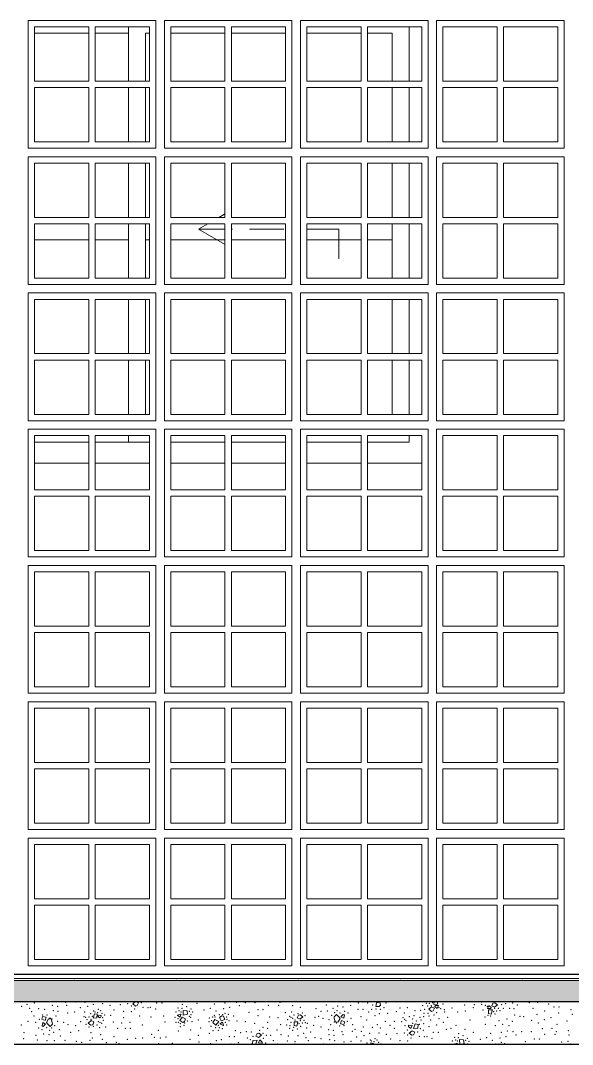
# Model space of a CAD drawing. Header units: metres. Extents: x -67.2 to -32.8, y -0.2 to 5.
# Drawn here: x -62.672 to -61.374, y -0.165 to 2.24 of the extents above; entities that cross this region are included whole.
import ezdxf

# ---------------------------------------------------------------- set-up
doc = ezdxf.new("R2010")
doc.units = ezdxf.units.M
doc.header["$MEASUREMENT"] = 0
for name, color, linetype, lineweight in [('Janelas Archicad_Caneta_No__241', 7, 'Continuous', 13), ('Janelas Archicad_Caneta_No__3', 7, 'Continuous', 25), ('Janelas Archicad_Caneta_No__43', 44, 'Continuous', 0), ('LAJES.EST_Caneta_No__241', 7, 'Continuous', 13), ('LAJES.EST_Caneta_No__3', 7, 'Continuous', 25)]:
    doc.layers.add(name, color=color, linetype=linetype, lineweight=lineweight)
for name, color, linetype, lineweight, true_color in [('Janelas Archicad_Caneta_No__9', 7, 'Continuous', 5, 0x020202), ('Janelas Archicad_Caneta_No__97', 7, 'Continuous', 5, 0x6b6b6b), ('LAJES.EST_Caneta_No__95', 7, 'Continuous', 0, 0xaeaeae), ('LAJES.EST_Caneta_No__97', 7, 'Continuous', 5, 0x6b6b6b)]:
    doc.layers.add(name, color=color, linetype=linetype, lineweight=lineweight, true_color=true_color)
doc.layers.add('LAJES.EST', color=7, linetype='Continuous')

# ---------------------------------------------------------------- blocks, each defined once
blk = doc.blocks.new('*X1')
at = {"layer": 'LAJES.EST_Caneta_No__241', "color": 7, "linetype": 'Continuous', "lineweight": 13}
for p, q in [((-62.4026, -0.065), (-62.4084, -0.0697)), ((-62.402, -0.0747), (-62.4084, -0.0697)), ((-62.3998, -0.065), (-62.3949, -0.0673)), ((-62.3949, -0.0673), (-62.398, -0.0737)), ((-61.8349, -0.0671), (-61.8369, -0.0756)), ((-61.8349, -0.0671), (-61.8276, -0.0656)), ((-61.8276, -0.0656), (-61.8262, -0.0725)), ((-61.7008, -0.0707), (-61.6994, -0.065)), ((-61.6921, -0.0701), (-61.7008, -0.0707)), ((-61.6919, -0.065), (-61.6921, -0.0701)), ((-61.5645, -0.0742), (-61.5614, -0.0678)), ((-61.5614, -0.0678), (-61.5573, -0.0668)), ((-61.5578, -0.0774), (-61.551, -0.0718)), ((-61.5573, -0.0668), (-61.551, -0.0718)), ((-62.5011, -0.103), (-62.4985, -0.0927)), ((-62.492, -0.0941), (-62.4985, -0.0927)), ((-62.492, -0.0941), (-62.4924, -0.1025)), ((-62.4902, -0.0988), (-62.4895, -0.0962)), ((-62.4895, -0.0962), (-62.4832, -0.0965)), ((-62.398, -0.0737), (-62.402, -0.0747)), ((-62.3034, -0.097), (-62.3033, -0.0957)), ((-62.3033, -0.0957), (-62.2952, -0.0934)), ((-62.2952, -0.0934), (-62.2969, -0.1008)), ((-62.2894, -0.0964), (-62.2897, -0.085)), ((-62.2802, -0.0855), (-62.2897, -0.085)), ((-62.2792, -0.0938), (-62.2894, -0.0964)), ((-62.2802, -0.0855), (-62.2792, -0.0938)), ((-62.0218, -0.1025), (-62.0187, -0.0961)), ((-62.0187, -0.0961), (-62.0146, -0.0951)), ((-62.0146, -0.0951), (-62.0083, -0.1001)), ((-61.9349, -0.0998), (-61.9291, -0.0942)), ((-61.9291, -0.0942), (-61.923, -0.1005)), ((-61.9188, -0.0996), (-61.9133, -0.0945)), ((-61.9133, -0.0945), (-61.9107, -0.0955)), ((-61.9107, -0.0955), (-61.9122, -0.1034)), ((-61.8289, -0.0758), (-61.8369, -0.0756)), ((-61.8262, -0.0725), (-61.8289, -0.0758)), ((-61.7058, -0.0766), (-61.7126, -0.0822)), ((-61.7063, -0.0872), (-61.7126, -0.0822)), ((-61.7022, -0.0862), (-61.7063, -0.0872)), ((-61.7058, -0.0766), (-61.6992, -0.0798)), ((-61.6992, -0.0798), (-61.7022, -0.0862)), ((-61.6982, -0.076), (-61.6975, -0.0734)), ((-61.6924, -0.0807), (-61.6982, -0.076)), ((-61.6975, -0.0734), (-61.6896, -0.0737)), ((-61.6896, -0.0737), (-61.6924, -0.0807)), ((-61.5741, -0.0803), (-61.5712, -0.0733)), ((-61.5661, -0.0806), (-61.5741, -0.0803)), ((-61.5719, -0.0922), (-61.5716, -0.0839)), ((-61.5719, -0.0922), (-61.5654, -0.0936)), ((-61.5716, -0.0839), (-61.5629, -0.0833)), ((-61.5712, -0.0733), (-61.5654, -0.078)), ((-61.5654, -0.078), (-61.5661, -0.0806)), ((-61.5629, -0.0833), (-61.5654, -0.0936)), ((-61.5578, -0.0774), (-61.5645, -0.0742)), ((-62.6201, -0.0992), (-62.6224, -0.1055)), ((-62.6139, -0.1084), (-62.6224, -0.1055)), ((-62.6211, -0.1213), (-62.6197, -0.1135)), ((-62.6201, -0.0992), (-62.6119, -0.1007)), ((-62.6197, -0.1135), (-62.6131, -0.1172)), ((-62.6131, -0.1172), (-62.6186, -0.1223)), ((-62.6119, -0.1007), (-62.6139, -0.1084)), ((-62.6064, -0.1049), (-62.611, -0.1129)), ((-62.6088, -0.1164), (-62.611, -0.1129)), ((-62.6027, -0.1227), (-62.6088, -0.1164)), ((-62.6004, -0.1045), (-62.6064, -0.1049)), ((-62.5969, -0.1171), (-62.6027, -0.1227)), ((-62.5974, -0.1129), (-62.6004, -0.1045)), ((-62.5974, -0.1129), (-62.5969, -0.1171)), ((-62.5061, -0.1089), (-62.5129, -0.1145)), ((-62.5066, -0.1195), (-62.5129, -0.1145)), ((-62.5025, -0.1185), (-62.5066, -0.1195)), ((-62.5061, -0.1089), (-62.4994, -0.1121)), ((-62.4994, -0.1121), (-62.5025, -0.1185)), ((-62.4924, -0.1025), (-62.5011, -0.103)), ((-62.4861, -0.1021), (-62.4902, -0.0988)), ((-62.4861, -0.1021), (-62.4834, -0.1011)), ((-62.4822, -0.098), (-62.4834, -0.1011)), ((-62.4822, -0.098), (-62.4832, -0.0965)), ((-62.2969, -0.1008), (-62.3034, -0.097)), ((-62.2922, -0.101), (-62.2976, -0.1089)), ((-62.2906, -0.1129), (-62.2976, -0.1089)), ((-62.2922, -0.101), (-62.2846, -0.1045)), ((-62.2867, -0.1112), (-62.2906, -0.1129)), ((-62.2846, -0.1045), (-62.2867, -0.1112)), ((-62.2199, -0.1135), (-62.2154, -0.1064)), ((-62.2199, -0.1135), (-62.2128, -0.1199)), ((-62.2154, -0.1064), (-62.2059, -0.1108)), ((-62.2059, -0.1108), (-62.2128, -0.1199)), ((-62.2045, -0.1016), (-62.1986, -0.0976)), ((-62.2007, -0.109), (-62.2045, -0.1016)), ((-62.2032, -0.1168), (-62.1973, -0.1122)), ((-62.1956, -0.1201), (-62.2032, -0.1168)), ((-62.2007, -0.109), (-62.1916, -0.1063)), ((-62.1986, -0.0976), (-62.1946, -0.0988)), ((-62.1973, -0.1122), (-62.1946, -0.1192)), ((-62.1946, -0.1192), (-62.1956, -0.1201)), ((-62.1946, -0.0988), (-62.1916, -0.1063)), ((-62.0292, -0.1204), (-62.0289, -0.1121)), ((-62.0289, -0.1121), (-62.0202, -0.1116)), ((-62.0202, -0.1116), (-62.0227, -0.1219)), ((-62.0151, -0.1057), (-62.0218, -0.1025)), ((-62.0151, -0.1057), (-62.0083, -0.1001)), ((-61.9345, -0.1039), (-61.9349, -0.0998)), ((-61.9345, -0.1039), (-61.9315, -0.1123)), ((-61.9315, -0.1123), (-61.9255, -0.112)), ((-61.9255, -0.112), (-61.9209, -0.104)), ((-61.923, -0.1005), (-61.9209, -0.104)), ((-61.92, -0.1162), (-61.9179, -0.1085)), ((-61.9118, -0.1176), (-61.92, -0.1162)), ((-61.9122, -0.1034), (-61.9188, -0.0996)), ((-61.9179, -0.1085), (-61.9095, -0.1114)), ((-61.9118, -0.1176), (-61.9095, -0.1114)), ((-61.7603, -0.1225), (-61.7597, -0.1199)), ((-61.7597, -0.1199), (-61.7517, -0.1203)), ((-61.7484, -0.1272), (-61.7442, -0.1165)), ((-61.7377, -0.1179), (-61.7442, -0.1165)), ((-61.7377, -0.1179), (-61.738, -0.1263)), ((-62.6186, -0.1223), (-62.6211, -0.1213)), ((-62.119, -0.1457), (-62.1159, -0.1393)), ((-62.1159, -0.1393), (-62.1118, -0.1383)), ((-62.1123, -0.1489), (-62.1055, -0.1433)), ((-62.1118, -0.1383), (-62.1055, -0.1433)), ((-62.0292, -0.1204), (-62.0227, -0.1219)), ((-61.7545, -0.1273), (-61.7603, -0.1225)), ((-61.7517, -0.1327), (-61.7586, -0.1383)), ((-61.7522, -0.1433), (-61.7586, -0.1383)), ((-61.7517, -0.1203), (-61.7545, -0.1273)), ((-61.7481, -0.1423), (-61.7522, -0.1433)), ((-61.7517, -0.1327), (-61.7451, -0.1359)), ((-61.738, -0.1263), (-61.7484, -0.1272)), ((-61.7451, -0.1359), (-61.7481, -0.1423)), ((-62.1264, -0.1637), (-62.1261, -0.1553)), ((-62.1264, -0.1637), (-62.1203, -0.165)), ((-62.1261, -0.1553), (-62.1156, -0.1544)), ((-62.1156, -0.1544), (-62.1199, -0.165)), ((-62.1123, -0.1489), (-62.119, -0.1457)), ((-62.1123, -0.1613), (-62.1095, -0.1543)), ((-62.1044, -0.1617), (-62.1123, -0.1613)), ((-62.1095, -0.1543), (-62.1037, -0.1591)), ((-62.1037, -0.1591), (-62.1044, -0.1617)), ((-61.8496, -0.165), (-61.8487, -0.1613)), ((-61.8422, -0.1627), (-61.8487, -0.1613)), ((-61.8422, -0.1627), (-61.8423, -0.165)), ((-61.8398, -0.165), (-61.8397, -0.1648)), ((-61.8397, -0.1648), (-61.8349, -0.165)), ((-61.6535, -0.165), (-61.6534, -0.1643)), ((-61.6534, -0.1643), (-61.6454, -0.162)), ((-61.6454, -0.162), (-61.6461, -0.165)), ((-61.6395, -0.165), (-61.6399, -0.1536)), ((-61.6304, -0.1541), (-61.6399, -0.1536)), ((-61.6294, -0.1624), (-61.6395, -0.165)), ((-61.6304, -0.1541), (-61.6294, -0.1624))]:
    blk.add_line(p, q, dxfattribs=at)
for p in [(-62.6567, -0.0705), (-62.6395, -0.0673), (-62.5661, -0.0659), (-62.5417, -0.0655), (-62.5205, -0.0658), (-62.5013, -0.0703), (-62.4791, -0.0694), (-62.4373, -0.0713), (-62.4199, -0.0692), (-62.3883, -0.067), (-62.3517, -0.0678), (-62.3399, -0.0678), (-62.292, -0.0708), (-62.2571, -0.0679), (-62.2165, -0.07), (-62.1913, -0.0675), (-62.164, -0.0662), (-62.1435, -0.0665), (-62.1212, -0.0665), (-62.0625, -0.0661), (-61.9535, -0.0721), (-61.8781, -0.0675), (-61.8674, -0.0651), (-61.8557, -0.0674), (-61.8132, -0.0674), (-61.7185, -0.0684), (-61.7112, -0.0681), (-61.7035, -0.0665), (-61.6788, -0.0698), (-61.6278, -0.0719), (-61.6056, -0.0715), (-61.5887, -0.0651), (-61.5878, -0.0706), (-61.5413, -0.0713), (-61.532, -0.0693), (-61.5151, -0.0672), (-61.504, -0.0721), (-61.4758, -0.0668), (-61.4564, -0.0661), (-61.4309, -0.0698), (-62.6698, -0.0757), (-62.6505, -0.0802), (-62.6457, -0.0876), (-62.6294, -0.0805), (-62.62, -0.0958), (-62.6156, -0.0824), (-62.6097, -0.0954), (-62.597, -0.0733), (-62.595, -0.0853), (-62.5846, -0.075), (-62.5837, -0.087), (-62.564, -0.0732), (-62.5612, -0.0906), (-62.5448, -0.0889), (-62.5316, -0.0787), (-62.5214, -0.0883), (-62.5144, -0.0755), (-62.5075, -0.0927), (-62.4998, -0.0859), (-62.497, -0.0884), (-62.491, -0.09), (-62.4889, -0.0827), (-62.4838, -0.0856), (-62.4802, -0.0914), (-62.4744, -0.0954), (-62.4618, -0.0727), (-62.4521, -0.0838), (-62.43, -0.0873), (-62.4118, -0.0882), (-62.4115, -0.0743), (-62.404, -0.0812), (-62.3845, -0.0775), (-62.3724, -0.0783), (-62.3666, -0.0778), (-62.3544, -0.0818), (-62.3068, -0.0883), (-62.3017, -0.0793), (-62.2992, -0.0858), (-62.2947, -0.0885), (-62.2927, -0.0803), (-62.2819, -0.0758), (-62.2751, -0.087), (-62.2717, -0.0815), (-62.2714, -0.095), (-62.2673, -0.0887), (-62.2408, -0.0841), (-62.2263, -0.0803), (-62.2125, -0.0863), (-62.2049, -0.0948), (-62.1972, -0.0948), (-62.1946, -0.081), (-62.1918, -0.0916), (-62.1835, -0.0943), (-62.1804, -0.078), (-62.1575, -0.0737), (-62.1354, -0.0897), (-62.1141, -0.0832), (-62.1022, -0.0831), (-62.0899, -0.0728), (-62.0655, -0.0728), (-62.0496, -0.0905), (-62.035, -0.0889), (-62.0325, -0.0739), (-62.0291, -0.0955), (-62.02, -0.0924), (-62.0146, -0.0778), (-62.0098, -0.091), (-61.9772, -0.0808), (-61.9654, -0.0869), (-61.9508, -0.0866), (-61.9403, -0.0961), (-61.9376, -0.0801), (-61.9333, -0.0904), (-61.9279, -0.0854), (-61.9265, -0.0749), (-61.9213, -0.0911), (-61.9143, -0.0768), (-61.9101, -0.0867), (-61.9024, -0.0909), (-61.8962, -0.073), (-61.8788, -0.0821), (-61.8667, -0.082), (-61.854, -0.0887), (-61.8464, -0.0822), (-61.8446, -0.0722), (-61.8367, -0.0812), (-61.8285, -0.0925), (-61.8265, -0.0822), (-61.8177, -0.0787), (-61.8091, -0.0917), (-61.7883, -0.0879), (-61.7804, -0.0792), (-61.7698, -0.0913), (-61.7624, -0.0788), (-61.7447, -0.0856), (-61.7316, -0.0846), (-61.7268, -0.0739), (-61.7239, -0.0919), (-61.7223, -0.0827), (-61.7152, -0.0742), (-61.7142, -0.0916), (-61.7064, -0.0736), (-61.7, -0.0953), (-61.6935, -0.0901), (-61.6887, -0.0788), (-61.6846, -0.0807), (-61.6758, -0.0834), (-61.6749, -0.0889), (-61.6579, -0.0792), (-61.6448, -0.0888), (-61.6264, -0.0866), (-61.6076, -0.0784), (-61.5848, -0.0842), (-61.5791, -0.0733), (-61.575, -0.0752), (-61.5602, -0.0875), (-61.5572, -0.0804), (-61.5565, -0.0936), (-61.5524, -0.0859), (-61.5485, -0.0798), (-61.5452, -0.0856), (-61.5368, -0.0801), (-61.5225, -0.0798), (-61.5119, -0.0809), (-61.5103, -0.0958), (-61.4672, -0.0798), (-61.458, -0.0938), (-61.4403, -0.0863), (-61.4182, -0.0765), (-61.4069, -0.091), (-61.4061, -0.0765), (-61.378, -0.0832), (-61.3748, -0.094), (-62.6705, -0.1195), (-62.6545, -0.1102), (-62.6405, -0.0983), (-62.6362, -0.1132), (-62.628, -0.1061), (-62.6028, -0.1025), (-62.5978, -0.105), (-62.589, -0.0983), (-62.5852, -0.1104), (-62.5709, -0.1131), (-62.5608, -0.1182), (-62.5311, -0.1115), (-62.5231, -0.0993), (-62.5188, -0.1008), (-62.518, -0.1177), (-62.5155, -0.1066), (-62.5115, -0.1005), (-62.5067, -0.1059), (-62.5037, -0.0988), (-62.4921, -0.1191), (-62.489, -0.1111), (-62.4849, -0.1131), (-62.4815, -0.1156), (-62.4791, -0.1021), (-62.4773, -0.1079), (-62.4603, -0.0963), (-62.454, -0.1125), (-62.4347, -0.1142), (-62.4299, -0.1016), (-62.4148, -0.1127), (-62.392, -0.098), (-62.3854, -0.1188), (-62.3652, -0.1005), (-62.3354, -0.0982), (-62.3324, -0.1121), (-62.3088, -0.1015), (-62.3068, -0.1129), (-62.3023, -0.1042), (-62.3009, -0.1126), (-62.2968, -0.1164), (-62.2882, -0.1202), (-62.286, -0.1144), (-62.28, -0.1095), (-62.2755, -0.0989), (-62.2725, -0.1008), (-62.2687, -0.1113), (-62.2543, -0.1073), (-62.229, -0.1113), (-62.2279, -0.1029), (-62.2229, -0.1092), (-62.2207, -0.1006), (-62.2162, -0.0968), (-62.2151, -0.1002), (-62.1909, -0.1129), (-62.1875, -0.1), (-62.1875, -0.1191), (-62.1868, -0.1055), (-62.182, -0.109), (-62.171, -0.0977), (-62.163, -0.1096), (-62.1435, -0.1112), (-62.1218, -0.115), (-62.1135, -0.0973), (-62.0914, -0.113), (-62.0865, -0.1004), (-62.0672, -0.1021), (-62.0609, -0.1183), (-62.0468, -0.1192), (-62.044, -0.1067), (-62.0397, -0.099), (-62.0366, -0.1131), (-62.0363, -0.1015), (-62.0323, -0.1035), (-62.0268, -0.1074), (-62.0175, -0.1158), (-62.0145, -0.1087), (-62.0097, -0.1141), (-62.0057, -0.108), (-62.0032, -0.0969), (-62.0025, -0.1138), (-61.9981, -0.1153), (-61.9829, -0.1198), (-61.9795, -0.1008), (-61.971, -0.0986), (-61.961, -0.1038), (-61.9466, -0.1064), (-61.9428, -0.1186), (-61.9341, -0.1119), (-61.9291, -0.1144), (-61.9039, -0.1107), (-61.8956, -0.1037), (-61.8913, -0.1185), (-61.872, -0.0996), (-61.8584, -0.1076), (-61.8386, -0.0971), (-61.833, -0.1186), (-61.8146, -0.1108), (-61.8032, -0.1197), (-61.7936, -0.1102), (-61.7765, -0.1116), (-61.773, -0.1021), (-61.7692, -0.1056), (-61.7656, -0.1092), (-61.7577, -0.0999), (-61.7502, -0.1149), (-61.7499, -0.1047), (-61.7473, -0.0973), (-61.7416, -0.1094), (-61.7342, -0.1176), (-61.7332, -0.1011), (-61.7303, -0.1074), (-61.724, -0.0994), (-61.724, -0.116), (-61.712, -0.0979), (-61.7076, -0.1077), (-61.6937, -0.1194), (-61.688, -0.1041), (-61.6783, -0.113), (-61.6683, -0.1015), (-61.6485, -0.1196), (-61.6152, -0.1073), (-61.5801, -0.1007), (-61.5797, -0.1175), (-61.5729, -0.0963), (-61.5669, -0.0979), (-61.5473, -0.1087), (-61.5383, -0.1173), (-61.5282, -0.1051), (-61.5157, -0.1107), (-61.4983, -0.0991), (-61.4892, -0.0994), (-61.4706, -0.1079), (-61.4549, -0.1141), (-61.4405, -0.1066), (-61.4248, -0.1019), (-61.4106, -0.1175), (-61.3878, -0.1096), (-62.6637, -0.137), (-62.6356, -0.1438), (-62.6294, -0.1259), (-62.6218, -0.1302), (-62.6175, -0.14), (-62.6106, -0.1257), (-62.6053, -0.1419), (-62.6039, -0.1315), (-62.5986, -0.1264), (-62.5943, -0.1367), (-62.5916, -0.1207), (-62.581, -0.1302), (-62.5546, -0.136), (-62.5427, -0.1209), (-62.5352, -0.1321), (-62.5115, -0.1236), (-62.5066, -0.1368), (-62.5012, -0.1222), (-62.4862, -0.1257), (-62.484, -0.1418), (-62.4716, -0.124), (-62.4438, -0.1272), (-62.4261, -0.1269), (-62.4142, -0.1269), (-62.3637, -0.1409), (-62.3478, -0.132), (-62.3012, -0.1331), (-62.2964, -0.1234), (-62.2724, -0.1312), (-62.2538, -0.1434), (-62.2484, -0.126), (-62.2283, -0.1388), (-62.2247, -0.1221), (-62.22, -0.1324), (-62.2134, -0.1254), (-62.2071, -0.1318), (-62.2068, -0.1203), (-62.2049, -0.1252), (-62.1974, -0.1281), (-62.1668, -0.1328), (-62.1546, -0.1368), (-62.1415, -0.1348), (-62.1294, -0.1355), (-62.1099, -0.1318), (-62.1023, -0.1387), (-62.102, -0.1248), (-62.0939, -0.1438), (-62.0912, -0.1273), (-62.084, -0.1432), (-62.0691, -0.1308), (-62.0594, -0.1418), (-62.0395, -0.1266), (-62.0389, -0.1209), (-62.0323, -0.1319), (-62.0302, -0.1246), (-62.0215, -0.1287), (-62.0138, -0.1219), (-62.0068, -0.1391), (-61.9998, -0.1262), (-61.9897, -0.1359), (-61.9657, -0.1235), (-61.9481, -0.1299), (-61.9472, -0.1419), (-61.9368, -0.1315), (-61.9348, -0.1436), (-61.9222, -0.1214), (-61.9163, -0.1345), (-61.9142, -0.1418), (-61.9119, -0.1211), (-61.8919, -0.1341), (-61.8861, -0.1293), (-61.8707, -0.1344), (-61.866, -0.124), (-61.8646, -0.1441), (-61.8515, -0.1389), (-61.8448, -0.1247), (-61.8293, -0.138), (-61.8265, -0.1263), (-61.812, -0.1413), (-61.7935, -0.1269), (-61.7874, -0.1399), (-61.7701, -0.1378), (-61.7685, -0.1204), (-61.7626, -0.1309), (-61.7617, -0.1429), (-61.7385, -0.1356), (-61.7325, -0.1278), (-61.7255, -0.132), (-61.7117, -0.1229), (-61.7018, -0.1364), (-61.69, -0.1364), (-61.671, -0.1293), (-61.6598, -0.1269), (-61.6422, -0.1394), (-61.6276, -0.1297), (-61.6073, -0.1365), (-61.5667, -0.1386), (-61.5561, -0.121), (-61.5415, -0.1361), (-61.5276, -0.1334), (-61.5237, -0.1204), (-61.5142, -0.1348), (-61.5077, -0.1423), (-61.4937, -0.1351), (-61.4714, -0.1351), (-61.4458, -0.1278), (-61.4401, -0.1414), (-61.4226, -0.127), (-61.4157, -0.1414), (-61.4127, -0.1347), (-61.384, -0.1323), (-61.3827, -0.1425), (-62.6645, -0.1516), (-62.6324, -0.1546), (-62.61, -0.1563), (-62.5925, -0.1562), (-62.5784, -0.1447), (-62.5679, -0.1555), (-62.5407, -0.1578), (-62.5285, -0.1596), (-62.5087, -0.1554), (-62.503, -0.1498), (-62.48, -0.153), (-62.4701, -0.1607), (-62.4526, -0.1463), (-62.4469, -0.1599), (-62.4408, -0.1631), (-62.4213, -0.1526), (-62.4011, -0.1507), (-62.3851, -0.1497), (-62.3572, -0.1483), (-62.3477, -0.1628), (-62.3438, -0.1498), (-62.33, -0.1471), (-62.3153, -0.1621), (-62.2741, -0.1528), (-62.2522, -0.1593), (-62.2249, -0.1629), (-62.2116, -0.1563), (-62.2004, -0.1539), (-62.1814, -0.1467), (-62.1777, -0.1638), (-62.1696, -0.1468), (-62.1597, -0.1603), (-62.1386, -0.1496), (-62.1316, -0.1538), (-62.1298, -0.164), (-62.1255, -0.1461), (-62.1014, -0.1507), (-62.0955, -0.1612), (-62.0779, -0.1562), (-62.0682, -0.1635), (-62.0449, -0.1569), (-62.0422, -0.1452), (-62.0267, -0.1637), (-62.0266, -0.1584), (-62.0199, -0.1443), (-62.0007, -0.1488), (-61.9959, -0.1562), (-61.9795, -0.1491), (-61.9702, -0.1644), (-61.9657, -0.151), (-61.9598, -0.164), (-61.9452, -0.1539), (-61.9339, -0.1556), (-61.9113, -0.1592), (-61.895, -0.1575), (-61.8817, -0.1473), (-61.8716, -0.1569), (-61.8577, -0.1613), (-61.85, -0.1545), (-61.8472, -0.157), (-61.8412, -0.1586), (-61.8391, -0.1513), (-61.834, -0.1542), (-61.8303, -0.1599), (-61.8246, -0.164), (-61.8105, -0.1649), (-61.8023, -0.1524), (-61.7802, -0.1559), (-61.762, -0.1568), (-61.7542, -0.1498), (-61.7346, -0.1461), (-61.7225, -0.1468), (-61.7168, -0.1464), (-61.7046, -0.1504), (-61.657, -0.1569), (-61.6519, -0.1479), (-61.6494, -0.1544), (-61.6449, -0.1571), (-61.6429, -0.1489), (-61.6321, -0.1444), (-61.6253, -0.1555), (-61.6219, -0.1501), (-61.6216, -0.1636), (-61.6175, -0.1573), (-61.591, -0.1527), (-61.5765, -0.1489), (-61.5627, -0.1549), (-61.5551, -0.1634), (-61.5474, -0.1634), (-61.5448, -0.1496), (-61.542, -0.1602), (-61.5337, -0.1629), (-61.5306, -0.1466), (-61.4856, -0.1583), (-61.4643, -0.1518), (-61.4523, -0.1517), (-61.3998, -0.1591), (-61.3852, -0.1575), (-61.3793, -0.1641)]:
    blk.add_point(p, dxfattribs=at)

msp = doc.modelspace()

# ---------------------------------------------------------------- hatches: boundary and pattern name
at = {"layer": 'LAJES.EST_Caneta_No__95', "linetype": 'Continuous', "lineweight": 0, "true_color": 0xaeaeae}
msp.add_hatch(color=253, dxfattribs=at).paths.add_polyline_path([(-67.1581, -0.065), (-56.1851, -0.065), (-56.1851, -0.015), (-67.1581, -0.015)])

# ---------------------------------------------------------------- linework, layer by layer
at = {"layer": 'Janelas Archicad_Caneta_No__241', "color": 7, "linetype": 'Continuous', "lineweight": 13}
for p, q in [((-62.5115, 1.2), (-62.639, 1.2)), ((-62.369, 1.2), (-62.4965, 1.2)), ((-62.1915, 1.2), (-62.319, 1.2)), ((-62.049, 1.2), (-62.1765, 1.2)), ((-61.8715, 1.2), (-61.999, 1.2)), ((-61.729, 1.2), (-61.8565, 1.2))]:
    msp.add_line(p, q, dxfattribs=at)
at = {"layer": 'Janelas Archicad_Caneta_No__3', "color": 7, "linetype": 'Continuous', "lineweight": 25}
msp.add_line((-66.514, 0), (-56.574, 0), dxfattribs=at)
at = {"layer": 'Janelas Archicad_Caneta_No__43', "color": 44, "linetype": 'Continuous', "lineweight": 0}
for p, q in [((-62.354, 2.24), (-62.654, 2.24)), ((-62.654, 2.24), (-62.654, 1.94)), ((-62.354, 1.94), (-62.354, 2.24)), ((-62.034, 2.24), (-62.334, 2.24)), ((-62.334, 2.24), (-62.334, 1.94)), ((-62.034, 1.94), (-62.034, 2.24)), ((-61.714, 2.24), (-62.014, 2.24)), ((-62.014, 2.24), (-62.014, 1.94)), ((-61.714, 1.94), (-61.714, 2.24)), ((-61.394, 2.24), (-61.694, 2.24)), ((-61.694, 2.24), (-61.694, 1.94)), ((-61.394, 1.94), (-61.394, 2.24)), ((-62.639, 2.0975), (-62.639, 2.225)), ((-62.639, 2.225), (-62.5115, 2.225)), ((-62.5115, 2.225), (-62.5115, 2.0975)), ((-62.4965, 2.0975), (-62.4965, 2.225)), ((-62.4965, 2.225), (-62.369, 2.225)), ((-62.369, 2.225), (-62.369, 2.0975)), ((-62.319, 2.0975), (-62.319, 2.225)), ((-62.319, 2.225), (-62.1915, 2.225)), ((-62.1915, 2.225), (-62.1915, 2.0975)), ((-62.1765, 2.0975), (-62.1765, 2.225)), ((-62.1765, 2.225), (-62.049, 2.225)), ((-62.049, 2.225), (-62.049, 2.0975)), ((-61.999, 2.0975), (-61.999, 2.225)), ((-61.999, 2.225), (-61.8715, 2.225)), ((-61.8715, 2.225), (-61.8715, 2.0975)), ((-61.8565, 2.0975), (-61.8565, 2.225)), ((-61.8565, 2.225), (-61.729, 2.225)), ((-61.729, 2.225), (-61.729, 2.0975)), ((-61.679, 2.0975), (-61.679, 2.225)), ((-61.679, 2.225), (-61.5515, 2.225)), ((-61.5515, 2.225), (-61.5515, 2.0975)), ((-61.5365, 2.0975), (-61.5365, 2.225)), ((-61.5365, 2.225), (-61.409, 2.225)), ((-61.409, 2.225), (-61.409, 2.0975)), ((-62.5115, 2.0975), (-62.639, 2.0975)), ((-62.369, 2.0975), (-62.4965, 2.0975)), ((-62.1915, 2.0975), (-62.319, 2.0975)), ((-62.049, 2.0975), (-62.1765, 2.0975)), ((-61.8715, 2.0975), (-61.999, 2.0975)), ((-61.729, 2.0975), (-61.8565, 2.0975)), ((-61.5515, 2.0975), (-61.679, 2.0975)), ((-61.409, 2.0975), (-61.5365, 2.0975)), ((-62.639, 1.955), (-62.639, 2.0825)), ((-62.639, 2.0825), (-62.5115, 2.0825)), ((-62.5115, 2.0825), (-62.5115, 1.955)), ((-62.4965, 1.955), (-62.4965, 2.0825)), ((-62.4965, 2.0825), (-62.369, 2.0825)), ((-62.369, 2.0825), (-62.369, 1.955)), ((-62.319, 1.955), (-62.319, 2.0825)), ((-62.319, 2.0825), (-62.1915, 2.0825)), ((-62.1915, 2.0825), (-62.1915, 1.955)), ((-62.1765, 1.955), (-62.1765, 2.0825)), ((-62.1765, 2.0825), (-62.049, 2.0825)), ((-62.049, 2.0825), (-62.049, 1.955)), ((-61.999, 1.955), (-61.999, 2.0825)), ((-61.999, 2.0825), (-61.8715, 2.0825)), ((-61.8715, 2.0825), (-61.8715, 1.955)), ((-61.8565, 1.955), (-61.8565, 2.0825)), ((-61.8565, 2.0825), (-61.729, 2.0825)), ((-61.729, 2.0825), (-61.729, 1.955)), ((-61.679, 1.955), (-61.679, 2.0825)), ((-61.679, 2.0825), (-61.5515, 2.0825)), ((-61.5515, 2.0825), (-61.5515, 1.955)), ((-61.5365, 1.955), (-61.5365, 2.0825)), ((-61.5365, 2.0825), (-61.409, 2.0825)), ((-61.409, 2.0825), (-61.409, 1.955)), ((-62.5115, 1.955), (-62.639, 1.955)), ((-62.369, 1.955), (-62.4965, 1.955)), ((-62.1915, 1.955), (-62.319, 1.955)), ((-62.049, 1.955), (-62.1765, 1.955)), ((-61.8715, 1.955), (-61.999, 1.955)), ((-61.729, 1.955), (-61.8565, 1.955)), ((-61.5515, 1.955), (-61.679, 1.955)), ((-61.409, 1.955), (-61.5365, 1.955)), ((-62.654, 1.94), (-62.354, 1.94)), ((-62.334, 1.94), (-62.034, 1.94)), ((-62.014, 1.94), (-61.714, 1.94)), ((-61.694, 1.94), (-61.394, 1.94)), ((-62.354, 1.92), (-62.654, 1.92)), ((-62.654, 1.92), (-62.654, 1.62)), ((-62.639, 1.7775), (-62.639, 1.905)), ((-62.639, 1.905), (-62.5115, 1.905)), ((-62.5115, 1.905), (-62.5115, 1.7775)), ((-62.4965, 1.7775), (-62.4965, 1.905)), ((-62.4965, 1.905), (-62.369, 1.905)), ((-62.369, 1.905), (-62.369, 1.7775)), ((-62.354, 1.62), (-62.354, 1.92)), ((-62.034, 1.92), (-62.334, 1.92)), ((-62.334, 1.92), (-62.334, 1.62)), ((-62.319, 1.7775), (-62.319, 1.905)), ((-62.319, 1.905), (-62.1915, 1.905)), ((-62.1915, 1.905), (-62.1915, 1.7775)), ((-62.1765, 1.7775), (-62.1765, 1.905)), ((-62.1765, 1.905), (-62.049, 1.905)), ((-62.049, 1.905), (-62.049, 1.7775)), ((-62.034, 1.62), (-62.034, 1.92)), ((-61.714, 1.92), (-62.014, 1.92)), ((-62.014, 1.92), (-62.014, 1.62)), ((-61.999, 1.7775), (-61.999, 1.905)), ((-61.999, 1.905), (-61.8715, 1.905)), ((-61.8715, 1.905), (-61.8715, 1.7775)), ((-61.8565, 1.7775), (-61.8565, 1.905)), ((-61.8565, 1.905), (-61.729, 1.905)), ((-61.729, 1.905), (-61.729, 1.7775)), ((-61.714, 1.62), (-61.714, 1.92)), ((-61.394, 1.92), (-61.694, 1.92)), ((-61.694, 1.92), (-61.694, 1.62)), ((-61.679, 1.7775), (-61.679, 1.905)), ((-61.679, 1.905), (-61.5515, 1.905)), ((-61.5515, 1.905), (-61.5515, 1.7775)), ((-61.5365, 1.7775), (-61.5365, 1.905)), ((-61.5365, 1.905), (-61.409, 1.905)), ((-61.409, 1.905), (-61.409, 1.7775)), ((-61.394, 1.62), (-61.394, 1.92)), ((-62.5115, 1.7775), (-62.639, 1.7775)), ((-62.639, 1.635), (-62.639, 1.7625)), ((-62.639, 1.7625), (-62.5115, 1.7625)), ((-62.5115, 1.7625), (-62.5115, 1.635)), ((-62.369, 1.7775), (-62.4965, 1.7775)), ((-62.4965, 1.635), (-62.4965, 1.7625)), ((-62.4965, 1.7625), (-62.369, 1.7625)), ((-62.369, 1.7625), (-62.369, 1.635)), ((-62.1915, 1.7775), (-62.319, 1.7775)), ((-62.319, 1.635), (-62.319, 1.7625)), ((-62.319, 1.7625), (-62.1915, 1.7625)), ((-62.1915, 1.7625), (-62.1915, 1.635)), ((-62.049, 1.7775), (-62.1765, 1.7775)), ((-62.1765, 1.635), (-62.1765, 1.7625)), ((-62.1765, 1.7625), (-62.049, 1.7625)), ((-62.049, 1.7625), (-62.049, 1.635)), ((-61.8715, 1.7775), (-61.999, 1.7775)), ((-61.999, 1.635), (-61.999, 1.7625)), ((-61.999, 1.7625), (-61.8715, 1.7625)), ((-61.8715, 1.7625), (-61.8715, 1.635)), ((-61.729, 1.7775), (-61.8565, 1.7775)), ((-61.8565, 1.635), (-61.8565, 1.7625)), ((-61.8565, 1.7625), (-61.729, 1.7625)), ((-61.729, 1.7625), (-61.729, 1.635)), ((-61.5515, 1.7775), (-61.679, 1.7775)), ((-61.679, 1.635), (-61.679, 1.7625)), ((-61.679, 1.7625), (-61.5515, 1.7625)), ((-61.5515, 1.7625), (-61.5515, 1.635)), ((-61.409, 1.7775), (-61.5365, 1.7775)), ((-61.5365, 1.635), (-61.5365, 1.7625)), ((-61.5365, 1.7625), (-61.409, 1.7625)), ((-61.409, 1.7625), (-61.409, 1.635)), ((-62.654, 1.62), (-62.354, 1.62)), ((-62.5115, 1.635), (-62.639, 1.635)), ((-62.369, 1.635), (-62.4965, 1.635)), ((-62.334, 1.62), (-62.034, 1.62)), ((-62.1915, 1.635), (-62.319, 1.635)), ((-62.049, 1.635), (-62.1765, 1.635)), ((-62.014, 1.62), (-61.714, 1.62)), ((-61.8715, 1.635), (-61.999, 1.635)), ((-61.729, 1.635), (-61.8565, 1.635)), ((-61.694, 1.62), (-61.394, 1.62)), ((-61.5515, 1.635), (-61.679, 1.635)), ((-61.409, 1.635), (-61.5365, 1.635)), ((-62.354, 1.6), (-62.654, 1.6)), ((-62.654, 1.6), (-62.654, 1.3)), ((-62.354, 1.3), (-62.354, 1.6)), ((-62.034, 1.6), (-62.334, 1.6)), ((-62.334, 1.6), (-62.334, 1.3)), ((-62.034, 1.3), (-62.034, 1.6)), ((-61.714, 1.6), (-62.014, 1.6)), ((-62.014, 1.6), (-62.014, 1.3)), ((-61.714, 1.3), (-61.714, 1.6)), ((-61.394, 1.6), (-61.694, 1.6)), ((-61.694, 1.6), (-61.694, 1.3)), ((-61.394, 1.3), (-61.394, 1.6)), ((-62.639, 1.4575), (-62.639, 1.585)), ((-62.639, 1.585), (-62.5115, 1.585)), ((-62.5115, 1.585), (-62.5115, 1.4575)), ((-62.4965, 1.4575), (-62.4965, 1.585)), ((-62.4965, 1.585), (-62.369, 1.585)), ((-62.369, 1.585), (-62.369, 1.4575)), ((-62.319, 1.4575), (-62.319, 1.585)), ((-62.319, 1.585), (-62.1915, 1.585)), ((-62.1915, 1.585), (-62.1915, 1.4575)), ((-62.1765, 1.4575), (-62.1765, 1.585)), ((-62.1765, 1.585), (-62.049, 1.585)), ((-62.049, 1.585), (-62.049, 1.4575)), ((-61.999, 1.4575), (-61.999, 1.585)), ((-61.999, 1.585), (-61.8715, 1.585)), ((-61.8715, 1.585), (-61.8715, 1.4575)), ((-61.8565, 1.4575), (-61.8565, 1.585)), ((-61.8565, 1.585), (-61.729, 1.585)), ((-61.729, 1.585), (-61.729, 1.4575)), ((-61.679, 1.4575), (-61.679, 1.585)), ((-61.679, 1.585), (-61.5515, 1.585)), ((-61.5515, 1.585), (-61.5515, 1.4575)), ((-61.5365, 1.4575), (-61.5365, 1.585)), ((-61.5365, 1.585), (-61.409, 1.585)), ((-61.409, 1.585), (-61.409, 1.4575)), ((-62.5115, 1.4575), (-62.639, 1.4575)), ((-62.369, 1.4575), (-62.4965, 1.4575)), ((-62.1915, 1.4575), (-62.319, 1.4575)), ((-62.049, 1.4575), (-62.1765, 1.4575)), ((-61.8715, 1.4575), (-61.999, 1.4575)), ((-61.729, 1.4575), (-61.8565, 1.4575)), ((-61.5515, 1.4575), (-61.679, 1.4575)), ((-61.409, 1.4575), (-61.5365, 1.4575)), ((-62.639, 1.315), (-62.639, 1.4425)), ((-62.639, 1.4425), (-62.5115, 1.4425)), ((-62.5115, 1.4425), (-62.5115, 1.315)), ((-62.4965, 1.315), (-62.4965, 1.4425)), ((-62.4965, 1.4425), (-62.369, 1.4425)), ((-62.369, 1.4425), (-62.369, 1.315)), ((-62.319, 1.315), (-62.319, 1.4425)), ((-62.319, 1.4425), (-62.1915, 1.4425)), ((-62.1915, 1.4425), (-62.1915, 1.315)), ((-62.1765, 1.315), (-62.1765, 1.4425)), ((-62.1765, 1.4425), (-62.049, 1.4425)), ((-62.049, 1.4425), (-62.049, 1.315)), ((-61.999, 1.315), (-61.999, 1.4425)), ((-61.999, 1.4425), (-61.8715, 1.4425)), ((-61.8715, 1.4425), (-61.8715, 1.315)), ((-61.8565, 1.315), (-61.8565, 1.4425)), ((-61.8565, 1.4425), (-61.729, 1.4425)), ((-61.729, 1.4425), (-61.729, 1.315)), ((-61.679, 1.315), (-61.679, 1.4425)), ((-61.679, 1.4425), (-61.5515, 1.4425)), ((-61.5515, 1.4425), (-61.5515, 1.315)), ((-61.5365, 1.315), (-61.5365, 1.4425)), ((-61.5365, 1.4425), (-61.409, 1.4425)), ((-61.409, 1.4425), (-61.409, 1.315)), ((-62.654, 1.3), (-62.354, 1.3)), ((-62.5115, 1.315), (-62.639, 1.315)), ((-62.369, 1.315), (-62.4965, 1.315)), ((-62.334, 1.3), (-62.034, 1.3)), ((-62.1915, 1.315), (-62.319, 1.315)), ((-62.049, 1.315), (-62.1765, 1.315)), ((-62.014, 1.3), (-61.714, 1.3)), ((-61.8715, 1.315), (-61.999, 1.315)), ((-61.729, 1.315), (-61.8565, 1.315)), ((-61.694, 1.3), (-61.394, 1.3)), ((-61.5515, 1.315), (-61.679, 1.315)), ((-61.409, 1.315), (-61.5365, 1.315)), ((-62.354, 1.28), (-62.654, 1.28)), ((-62.654, 1.28), (-62.654, 0.98)), ((-62.354, 0.98), (-62.354, 1.28)), ((-62.034, 1.28), (-62.334, 1.28)), ((-62.334, 1.28), (-62.334, 0.98)), ((-62.034, 0.98), (-62.034, 1.28)), ((-61.714, 1.28), (-62.014, 1.28)), ((-62.014, 1.28), (-62.014, 0.98)), ((-61.714, 0.98), (-61.714, 1.28)), ((-61.394, 1.28), (-61.694, 1.28)), ((-61.694, 1.28), (-61.694, 0.98)), ((-61.394, 0.98), (-61.394, 1.28)), ((-62.639, 1.1375), (-62.639, 1.265)), ((-62.639, 1.265), (-62.5115, 1.265)), ((-62.5115, 1.265), (-62.5115, 1.1375)), ((-62.4965, 1.1375), (-62.4965, 1.265)), ((-62.4965, 1.265), (-62.369, 1.265)), ((-62.369, 1.265), (-62.369, 1.1375)), ((-62.319, 1.1375), (-62.319, 1.265)), ((-62.319, 1.265), (-62.1915, 1.265)), ((-62.1915, 1.265), (-62.1915, 1.1375)), ((-62.1765, 1.1375), (-62.1765, 1.265)), ((-62.1765, 1.265), (-62.049, 1.265)), ((-62.049, 1.265), (-62.049, 1.1375)), ((-61.999, 1.1375), (-61.999, 1.265)), ((-61.999, 1.265), (-61.8715, 1.265)), ((-61.8715, 1.265), (-61.8715, 1.1375)), ((-61.8565, 1.1375), (-61.8565, 1.265)), ((-61.8565, 1.265), (-61.729, 1.265)), ((-61.729, 1.265), (-61.729, 1.1375)), ((-61.679, 1.1375), (-61.679, 1.265)), ((-61.679, 1.265), (-61.5515, 1.265)), ((-61.5515, 1.265), (-61.5515, 1.1375)), ((-61.5365, 1.1375), (-61.5365, 1.265)), ((-61.5365, 1.265), (-61.409, 1.265)), ((-61.409, 1.265), (-61.409, 1.1375)), ((-62.5115, 1.1375), (-62.639, 1.1375)), ((-62.369, 1.1375), (-62.4965, 1.1375)), ((-62.1915, 1.1375), (-62.319, 1.1375)), ((-62.049, 1.1375), (-62.1765, 1.1375)), ((-61.8715, 1.1375), (-61.999, 1.1375)), ((-61.729, 1.1375), (-61.8565, 1.1375)), ((-61.5515, 1.1375), (-61.679, 1.1375)), ((-61.409, 1.1375), (-61.5365, 1.1375)), ((-62.639, 0.995), (-62.639, 1.1225)), ((-62.639, 1.1225), (-62.5115, 1.1225)), ((-62.5115, 1.1225), (-62.5115, 0.995)), ((-62.4965, 0.995), (-62.4965, 1.1225)), ((-62.4965, 1.1225), (-62.369, 1.1225)), ((-62.369, 1.1225), (-62.369, 0.995)), ((-62.319, 0.995), (-62.319, 1.1225)), ((-62.319, 1.1225), (-62.1915, 1.1225)), ((-62.1915, 1.1225), (-62.1915, 0.995)), ((-62.1765, 0.995), (-62.1765, 1.1225)), ((-62.1765, 1.1225), (-62.049, 1.1225)), ((-62.049, 1.1225), (-62.049, 0.995)), ((-61.999, 0.995), (-61.999, 1.1225)), ((-61.999, 1.1225), (-61.8715, 1.1225)), ((-61.8715, 1.1225), (-61.8715, 0.995)), ((-61.8565, 0.995), (-61.8565, 1.1225)), ((-61.8565, 1.1225), (-61.729, 1.1225)), ((-61.729, 1.1225), (-61.729, 0.995)), ((-61.679, 0.995), (-61.679, 1.1225)), ((-61.679, 1.1225), (-61.5515, 1.1225)), ((-61.5515, 1.1225), (-61.5515, 0.995)), ((-61.5365, 0.995), (-61.5365, 1.1225)), ((-61.5365, 1.1225), (-61.409, 1.1225)), ((-61.409, 1.1225), (-61.409, 0.995)), ((-62.5115, 0.995), (-62.639, 0.995)), ((-62.369, 0.995), (-62.4965, 0.995)), ((-62.1915, 0.995), (-62.319, 0.995)), ((-62.049, 0.995), (-62.1765, 0.995)), ((-61.8715, 0.995), (-61.999, 0.995)), ((-61.729, 0.995), (-61.8565, 0.995)), ((-61.5515, 0.995), (-61.679, 0.995)), ((-61.409, 0.995), (-61.5365, 0.995)), ((-62.654, 0.98), (-62.354, 0.98)), ((-62.334, 0.98), (-62.034, 0.98)), ((-62.014, 0.98), (-61.714, 0.98)), ((-61.694, 0.98), (-61.394, 0.98)), ((-62.354, 0.96), (-62.654, 0.96)), ((-62.654, 0.96), (-62.654, 0.66)), ((-62.639, 0.8175), (-62.639, 0.945)), ((-62.639, 0.945), (-62.5115, 0.945)), ((-62.5115, 0.945), (-62.5115, 0.8175)), ((-62.4965, 0.8175), (-62.4965, 0.945)), ((-62.4965, 0.945), (-62.369, 0.945)), ((-62.369, 0.945), (-62.369, 0.8175)), ((-62.354, 0.66), (-62.354, 0.96)), ((-62.034, 0.96), (-62.334, 0.96)), ((-62.334, 0.96), (-62.334, 0.66)), ((-62.319, 0.8175), (-62.319, 0.945)), ((-62.319, 0.945), (-62.1915, 0.945)), ((-62.1915, 0.945), (-62.1915, 0.8175)), ((-62.1765, 0.8175), (-62.1765, 0.945)), ((-62.1765, 0.945), (-62.049, 0.945)), ((-62.049, 0.945), (-62.049, 0.8175)), ((-62.034, 0.66), (-62.034, 0.96)), ((-61.714, 0.96), (-62.014, 0.96)), ((-62.014, 0.96), (-62.014, 0.66)), ((-61.999, 0.8175), (-61.999, 0.945)), ((-61.999, 0.945), (-61.8715, 0.945)), ((-61.8715, 0.945), (-61.8715, 0.8175)), ((-61.8565, 0.8175), (-61.8565, 0.945)), ((-61.8565, 0.945), (-61.729, 0.945)), ((-61.729, 0.945), (-61.729, 0.8175)), ((-61.714, 0.66), (-61.714, 0.96)), ((-61.394, 0.96), (-61.694, 0.96)), ((-61.694, 0.96), (-61.694, 0.66)), ((-61.679, 0.8175), (-61.679, 0.945)), ((-61.679, 0.945), (-61.5515, 0.945)), ((-61.5515, 0.945), (-61.5515, 0.8175)), ((-61.5365, 0.8175), (-61.5365, 0.945)), ((-61.5365, 0.945), (-61.409, 0.945)), ((-61.409, 0.945), (-61.409, 0.8175)), ((-61.394, 0.66), (-61.394, 0.96)), ((-62.5115, 0.8175), (-62.639, 0.8175)), ((-62.639, 0.675), (-62.639, 0.8025)), ((-62.639, 0.8025), (-62.5115, 0.8025)), ((-62.5115, 0.8025), (-62.5115, 0.675)), ((-62.369, 0.8175), (-62.4965, 0.8175)), ((-62.4965, 0.675), (-62.4965, 0.8025)), ((-62.4965, 0.8025), (-62.369, 0.8025)), ((-62.369, 0.8025), (-62.369, 0.675)), ((-62.1915, 0.8175), (-62.319, 0.8175)), ((-62.319, 0.675), (-62.319, 0.8025)), ((-62.319, 0.8025), (-62.1915, 0.8025)), ((-62.1915, 0.8025), (-62.1915, 0.675)), ((-62.049, 0.8175), (-62.1765, 0.8175)), ((-62.1765, 0.675), (-62.1765, 0.8025)), ((-62.1765, 0.8025), (-62.049, 0.8025)), ((-62.049, 0.8025), (-62.049, 0.675)), ((-61.8715, 0.8175), (-61.999, 0.8175)), ((-61.999, 0.675), (-61.999, 0.8025)), ((-61.999, 0.8025), (-61.8715, 0.8025)), ((-61.8715, 0.8025), (-61.8715, 0.675)), ((-61.729, 0.8175), (-61.8565, 0.8175)), ((-61.8565, 0.675), (-61.8565, 0.8025)), ((-61.8565, 0.8025), (-61.729, 0.8025)), ((-61.729, 0.8025), (-61.729, 0.675)), ((-61.5515, 0.8175), (-61.679, 0.8175)), ((-61.679, 0.675), (-61.679, 0.8025)), ((-61.679, 0.8025), (-61.5515, 0.8025)), ((-61.5515, 0.8025), (-61.5515, 0.675)), ((-61.409, 0.8175), (-61.5365, 0.8175)), ((-61.5365, 0.675), (-61.5365, 0.8025)), ((-61.5365, 0.8025), (-61.409, 0.8025)), ((-61.409, 0.8025), (-61.409, 0.675)), ((-62.5115, 0.675), (-62.639, 0.675)), ((-62.369, 0.675), (-62.4965, 0.675)), ((-62.1915, 0.675), (-62.319, 0.675)), ((-62.049, 0.675), (-62.1765, 0.675)), ((-61.8715, 0.675), (-61.999, 0.675)), ((-61.729, 0.675), (-61.8565, 0.675)), ((-61.5515, 0.675), (-61.679, 0.675)), ((-61.409, 0.675), (-61.5365, 0.675)), ((-62.654, 0.66), (-62.354, 0.66)), ((-62.334, 0.66), (-62.034, 0.66)), ((-62.014, 0.66), (-61.714, 0.66)), ((-61.694, 0.66), (-61.394, 0.66)), ((-62.354, 0.64), (-62.654, 0.64)), ((-62.654, 0.64), (-62.654, 0.34)), ((-62.354, 0.34), (-62.354, 0.64)), ((-62.034, 0.64), (-62.334, 0.64)), ((-62.334, 0.64), (-62.334, 0.34)), ((-62.034, 0.34), (-62.034, 0.64)), ((-61.714, 0.64), (-62.014, 0.64)), ((-62.014, 0.64), (-62.014, 0.34)), ((-61.714, 0.34), (-61.714, 0.64)), ((-61.394, 0.64), (-61.694, 0.64)), ((-61.694, 0.64), (-61.694, 0.34)), ((-61.394, 0.34), (-61.394, 0.64)), ((-62.639, 0.4975), (-62.639, 0.625)), ((-62.639, 0.625), (-62.5115, 0.625)), ((-62.5115, 0.625), (-62.5115, 0.4975)), ((-62.4965, 0.4975), (-62.4965, 0.625)), ((-62.4965, 0.625), (-62.369, 0.625)), ((-62.369, 0.625), (-62.369, 0.4975)), ((-62.319, 0.4975), (-62.319, 0.625)), ((-62.319, 0.625), (-62.1915, 0.625)), ((-62.1915, 0.625), (-62.1915, 0.4975)), ((-62.1765, 0.4975), (-62.1765, 0.625)), ((-62.1765, 0.625), (-62.049, 0.625)), ((-62.049, 0.625), (-62.049, 0.4975)), ((-61.999, 0.4975), (-61.999, 0.625)), ((-61.999, 0.625), (-61.8715, 0.625)), ((-61.8715, 0.625), (-61.8715, 0.4975)), ((-61.8565, 0.4975), (-61.8565, 0.625)), ((-61.8565, 0.625), (-61.729, 0.625)), ((-61.729, 0.625), (-61.729, 0.4975)), ((-61.679, 0.4975), (-61.679, 0.625)), ((-61.679, 0.625), (-61.5515, 0.625)), ((-61.5515, 0.625), (-61.5515, 0.4975)), ((-61.5365, 0.4975), (-61.5365, 0.625)), ((-61.5365, 0.625), (-61.409, 0.625)), ((-61.409, 0.625), (-61.409, 0.4975)), ((-62.5115, 0.4975), (-62.639, 0.4975)), ((-62.639, 0.355), (-62.639, 0.4825)), ((-62.639, 0.4825), (-62.5115, 0.4825)), ((-62.5115, 0.4825), (-62.5115, 0.355)), ((-62.369, 0.4975), (-62.4965, 0.4975)), ((-62.4965, 0.355), (-62.4965, 0.4825)), ((-62.4965, 0.4825), (-62.369, 0.4825)), ((-62.369, 0.4825), (-62.369, 0.355)), ((-62.1915, 0.4975), (-62.319, 0.4975)), ((-62.319, 0.355), (-62.319, 0.4825)), ((-62.319, 0.4825), (-62.1915, 0.4825)), ((-62.1915, 0.4825), (-62.1915, 0.355)), ((-62.049, 0.4975), (-62.1765, 0.4975)), ((-62.1765, 0.355), (-62.1765, 0.4825)), ((-62.1765, 0.4825), (-62.049, 0.4825)), ((-62.049, 0.4825), (-62.049, 0.355)), ((-61.8715, 0.4975), (-61.999, 0.4975)), ((-61.999, 0.355), (-61.999, 0.4825)), ((-61.999, 0.4825), (-61.8715, 0.4825)), ((-61.8715, 0.4825), (-61.8715, 0.355)), ((-61.729, 0.4975), (-61.8565, 0.4975)), ((-61.8565, 0.355), (-61.8565, 0.4825)), ((-61.8565, 0.4825), (-61.729, 0.4825)), ((-61.729, 0.4825), (-61.729, 0.355)), ((-61.5515, 0.4975), (-61.679, 0.4975)), ((-61.679, 0.355), (-61.679, 0.4825)), ((-61.679, 0.4825), (-61.5515, 0.4825)), ((-61.5515, 0.4825), (-61.5515, 0.355)), ((-61.409, 0.4975), (-61.5365, 0.4975)), ((-61.5365, 0.355), (-61.5365, 0.4825)), ((-61.5365, 0.4825), (-61.409, 0.4825)), ((-61.409, 0.4825), (-61.409, 0.355)), ((-62.654, 0.34), (-62.354, 0.34)), ((-62.5115, 0.355), (-62.639, 0.355)), ((-62.369, 0.355), (-62.4965, 0.355)), ((-62.334, 0.34), (-62.034, 0.34)), ((-62.1915, 0.355), (-62.319, 0.355)), ((-62.049, 0.355), (-62.1765, 0.355)), ((-62.014, 0.34), (-61.714, 0.34)), ((-61.8715, 0.355), (-61.999, 0.355)), ((-61.729, 0.355), (-61.8565, 0.355)), ((-61.694, 0.34), (-61.394, 0.34)), ((-61.5515, 0.355), (-61.679, 0.355)), ((-61.409, 0.355), (-61.5365, 0.355)), ((-62.354, 0.32), (-62.654, 0.32)), ((-62.654, 0.32), (-62.654, 0.02)), ((-62.354, 0.02), (-62.354, 0.32)), ((-62.034, 0.32), (-62.334, 0.32)), ((-62.334, 0.32), (-62.334, 0.02)), ((-62.034, 0.02), (-62.034, 0.32)), ((-61.714, 0.32), (-62.014, 0.32)), ((-62.014, 0.32), (-62.014, 0.02)), ((-61.714, 0.02), (-61.714, 0.32)), ((-61.394, 0.32), (-61.694, 0.32)), ((-61.694, 0.32), (-61.694, 0.02)), ((-61.394, 0.02), (-61.394, 0.32)), ((-62.639, 0.1775), (-62.639, 0.305)), ((-62.639, 0.305), (-62.5115, 0.305)), ((-62.5115, 0.305), (-62.5115, 0.1775)), ((-62.4965, 0.1775), (-62.4965, 0.305)), ((-62.4965, 0.305), (-62.369, 0.305)), ((-62.369, 0.305), (-62.369, 0.1775)), ((-62.319, 0.1775), (-62.319, 0.305)), ((-62.319, 0.305), (-62.1915, 0.305)), ((-62.1915, 0.305), (-62.1915, 0.1775)), ((-62.1765, 0.1775), (-62.1765, 0.305)), ((-62.1765, 0.305), (-62.049, 0.305)), ((-62.049, 0.305), (-62.049, 0.1775)), ((-61.999, 0.1775), (-61.999, 0.305)), ((-61.999, 0.305), (-61.8715, 0.305)), ((-61.8715, 0.305), (-61.8715, 0.1775)), ((-61.8565, 0.1775), (-61.8565, 0.305)), ((-61.8565, 0.305), (-61.729, 0.305)), ((-61.729, 0.305), (-61.729, 0.1775)), ((-61.679, 0.1775), (-61.679, 0.305)), ((-61.679, 0.305), (-61.5515, 0.305)), ((-61.5515, 0.305), (-61.5515, 0.1775)), ((-61.5365, 0.1775), (-61.5365, 0.305)), ((-61.5365, 0.305), (-61.409, 0.305)), ((-61.409, 0.305), (-61.409, 0.1775)), ((-62.5115, 0.1775), (-62.639, 0.1775)), ((-62.369, 0.1775), (-62.4965, 0.1775)), ((-62.1915, 0.1775), (-62.319, 0.1775)), ((-62.049, 0.1775), (-62.1765, 0.1775)), ((-61.8715, 0.1775), (-61.999, 0.1775)), ((-61.729, 0.1775), (-61.8565, 0.1775)), ((-61.5515, 0.1775), (-61.679, 0.1775)), ((-61.409, 0.1775), (-61.5365, 0.1775)), ((-62.639, 0.035), (-62.639, 0.1625)), ((-62.639, 0.1625), (-62.5115, 0.1625)), ((-62.5115, 0.1625), (-62.5115, 0.035)), ((-62.4965, 0.035), (-62.4965, 0.1625)), ((-62.4965, 0.1625), (-62.369, 0.1625)), ((-62.369, 0.1625), (-62.369, 0.035)), ((-62.319, 0.035), (-62.319, 0.1625)), ((-62.319, 0.1625), (-62.1915, 0.1625)), ((-62.1915, 0.1625), (-62.1915, 0.035)), ((-62.1765, 0.035), (-62.1765, 0.1625)), ((-62.1765, 0.1625), (-62.049, 0.1625)), ((-62.049, 0.1625), (-62.049, 0.035)), ((-61.999, 0.035), (-61.999, 0.1625)), ((-61.999, 0.1625), (-61.8715, 0.1625)), ((-61.8715, 0.1625), (-61.8715, 0.035)), ((-61.8565, 0.035), (-61.8565, 0.1625)), ((-61.8565, 0.1625), (-61.729, 0.1625)), ((-61.729, 0.1625), (-61.729, 0.035)), ((-61.679, 0.035), (-61.679, 0.1625)), ((-61.679, 0.1625), (-61.5515, 0.1625)), ((-61.5515, 0.1625), (-61.5515, 0.035)), ((-61.5365, 0.035), (-61.5365, 0.1625)), ((-61.5365, 0.1625), (-61.409, 0.1625)), ((-61.409, 0.1625), (-61.409, 0.035)), ((-62.5115, 0.035), (-62.639, 0.035)), ((-62.369, 0.035), (-62.4965, 0.035)), ((-62.1915, 0.035), (-62.319, 0.035)), ((-62.049, 0.035), (-62.1765, 0.035)), ((-61.8715, 0.035), (-61.999, 0.035)), ((-61.729, 0.035), (-61.8565, 0.035)), ((-61.5515, 0.035), (-61.679, 0.035)), ((-61.409, 0.035), (-61.5365, 0.035)), ((-62.654, 0.02), (-62.354, 0.02)), ((-62.334, 0.02), (-62.034, 0.02)), ((-62.014, 0.02), (-61.714, 0.02)), ((-61.694, 0.02), (-61.394, 0.02))]:
    msp.add_line(p, q, dxfattribs=at)
at = {"layer": 'Janelas Archicad_Caneta_No__9', "color": 18, "linetype": 'Continuous', "lineweight": 5, "true_color": 0x020202}
for p, q in [((-62.4185, 2.225), (-62.4185, 2.21)), ((-61.7585, 2.21), (-61.7585, 2.225)), ((-62.639, 2.21), (-62.5115, 2.21)), ((-62.4965, 2.21), (-62.4185, 2.21)), ((-62.4185, 2.21), (-62.4185, 2.0975)), ((-62.3785, 2.0975), (-62.3785, 2.21)), ((-62.3785, 2.21), (-62.369, 2.21)), ((-62.319, 2.21), (-62.1915, 2.21)), ((-62.1765, 2.21), (-62.049, 2.21)), ((-61.999, 2.21), (-61.8715, 2.21)), ((-61.8565, 2.21), (-61.7985, 2.21)), ((-61.7985, 2.21), (-61.7985, 2.0975)), ((-61.7585, 2.0975), (-61.7585, 2.21)), ((-62.4185, 2.0825), (-62.4185, 1.955)), ((-62.3785, 1.955), (-62.3785, 2.0825)), ((-61.7985, 2.0825), (-61.7985, 1.955)), ((-61.7585, 1.955), (-61.7585, 2.0825)), ((-62.4185, 1.905), (-62.4185, 1.7775)), ((-62.3785, 1.7775), (-62.3785, 1.905)), ((-61.7985, 1.905), (-61.7985, 1.7775)), ((-61.7585, 1.7775), (-61.7585, 1.905)), ((-62.4185, 1.7625), (-62.4185, 1.635)), ((-62.3785, 1.635), (-62.3785, 1.7625)), ((-61.7985, 1.7625), (-61.7985, 1.635)), ((-61.7585, 1.635), (-61.7585, 1.7625)), ((-62.639, 1.725), (-62.5115, 1.725)), ((-62.4965, 1.725), (-62.4185, 1.725)), ((-62.3785, 1.725), (-62.369, 1.725)), ((-62.319, 1.725), (-62.1915, 1.725)), ((-62.1765, 1.725), (-62.049, 1.725)), ((-61.999, 1.725), (-61.8715, 1.725)), ((-61.8565, 1.725), (-61.7985, 1.725)), ((-62.4185, 1.585), (-62.4185, 1.4575)), ((-62.3785, 1.4575), (-62.3785, 1.585)), ((-61.7985, 1.585), (-61.7985, 1.4575)), ((-61.7585, 1.4575), (-61.7585, 1.585)), ((-62.4185, 1.4425), (-62.4185, 1.315)), ((-62.3785, 1.315), (-62.3785, 1.4425)), ((-61.7985, 1.4425), (-61.7985, 1.315)), ((-61.7585, 1.315), (-61.7585, 1.4425)), ((-62.4185, 1.265), (-62.4185, 1.25)), ((-61.7585, 1.25), (-61.7585, 1.265)), ((-62.5115, 1.25), (-62.639, 1.25)), ((-62.4185, 1.25), (-62.4965, 1.25)), ((-62.4185, 1.25), (-62.369, 1.25)), ((-62.319, 1.25), (-62.1915, 1.25)), ((-62.1765, 1.25), (-62.049, 1.25)), ((-61.999, 1.25), (-61.8715, 1.25)), ((-61.8565, 1.25), (-61.7585, 1.25))]:
    msp.add_line(p, q, dxfattribs=at)
at = {"layer": 'Janelas Archicad_Caneta_No__97', "color": 251, "linetype": 'Continuous', "lineweight": 5, "true_color": 0x6b6b6b}
for p, q in [((-62.2058, 1.7775), (-62.1928, 1.785)), ((-62.2535, 1.75), (-62.2318, 1.7625)), ((-62.1915, 1.75), (-62.2535, 1.75)), ((-62.2535, 1.75), (-62.1928, 1.715)), ((-62.1735, 1.75), (-62.1765, 1.75)), ((-62.0535, 1.75), (-62.1335, 1.75)), ((-61.9235, 1.75), (-61.999, 1.75)), ((-61.9235, 1.75), (-61.9235, 1.68))]:
    msp.add_line(p, q, dxfattribs=at)
at = {"layer": 'LAJES.EST_Caneta_No__241', "color": 7, "linetype": 'Continuous', "lineweight": 13}
for p, q in [((-56.1851, -0.015), (-67.1581, -0.015)), ((-56.1851, -0.01), (-66.514, -0.01))]:
    msp.add_line(p, q, dxfattribs=at)
at = {"layer": 'LAJES.EST_Caneta_No__3', "color": 7, "linetype": 'Continuous', "lineweight": 25}
for p, q in [((-56.1851, -0.065), (-67.1581, -0.065)), ((-56.1851, -0.165), (-67.1581, -0.165))]:
    msp.add_line(p, q, dxfattribs=at)
at = {"layer": 'LAJES.EST_Caneta_No__97', "color": 251, "linetype": 'Continuous', "lineweight": 5, "true_color": 0x6b6b6b}
for p in [(-62.5451, -0.0106), (-62.3057, -0.0107), (-62.0184, -0.0104), (-61.779, -0.0105), (-61.4917, -0.0103)]:
    msp.add_point(p, dxfattribs=at)

# ---------------------------------------------------------------- block references
at = {"layer": 'LAJES.EST', "lineweight": 0}
msp.add_blockref('*X1', (0, 0), dxfattribs=at)

doc.saveas('drawing.dxf')
